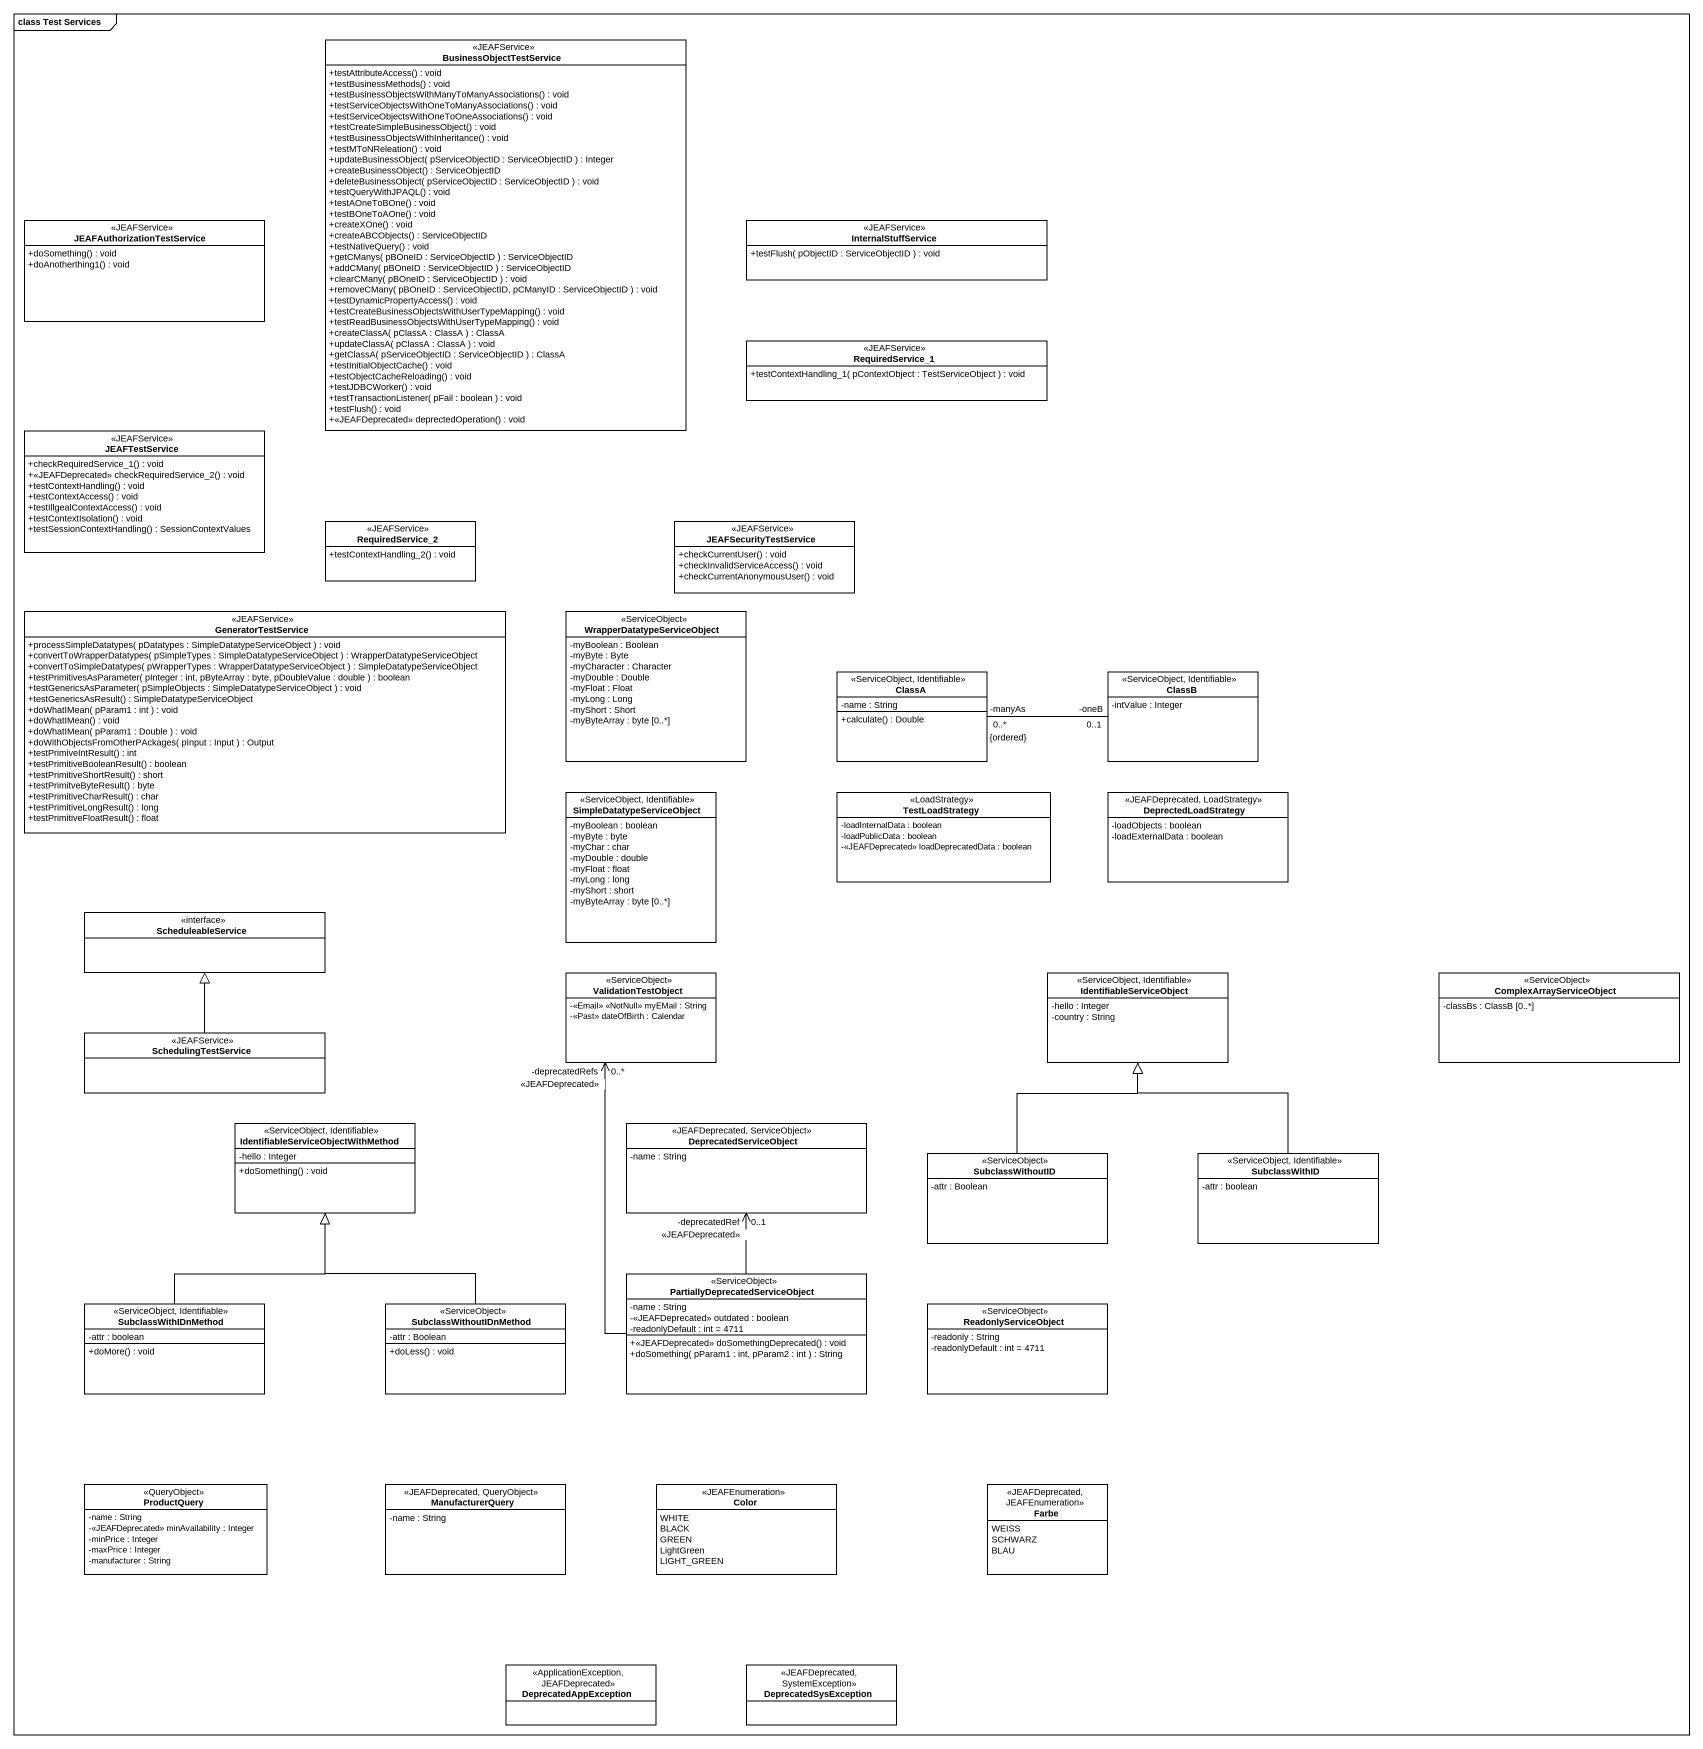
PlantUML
@startuml
mainframe class Test Services
hide circle
hide empty members
skinparam classAttributeIconSize 0
interface BusinessObjectTestService <<JEAFService>> {
  +testAttributeAccess() : void
  +testBusinessMethods() : void
  +testBusinessObjectsWithManyToManyAssociations() : void
  +testServiceObjectsWithOneToManyAssociations() : void
  +testServiceObjectsWithOneToOneAssociations() : void
  +testCreateSimpleBusinessObject() : void
  +testBusinessObjectsWithInheritance() : void
  +testMToNReleation() : void
  +updateBusinessObject( pServiceObjectID : ServiceObjectID ) : Integer
  +createBusinessObject() : ServiceObjectID
  +deleteBusinessObject( pServiceObjectID : ServiceObjectID ) : void
  +testQueryWithJPAQL() : void
  +testAOneToBOne() : void
  +testBOneToAOne() : void
  +createXOne() : void
  +createABCObjects() : ServiceObjectID
  +testNativeQuery() : void
  +getCManys( pBOneID : ServiceObjectID ) : ServiceObjectID
  +addCMany( pBOneID : ServiceObjectID ) : ServiceObjectID
  +clearCMany( pBOneID : ServiceObjectID ) : void
  +removeCMany( pBOneID : ServiceObjectID, pCManyID : ServiceObjectID ) : void
  +testDynamicPropertyAccess() : void
  +testCreateBusinessObjectsWithUserTypeMapping() : void
  +testReadBusinessObjectsWithUserTypeMapping() : void
  +createClassA( pClassA : ClassA ) : ClassA
  +updateClassA( pClassA : ClassA ) : void
  +getClassA( pServiceObjectID : ServiceObjectID ) : ClassA
  +testInitialObjectCache() : void
  +testObjectCacheReloading() : void
  +testJDBCWorker() : void
  +testTransactionListener( pFail : boolean ) : void
  +testFlush() : void
  +<<JEAFDeprecated>> deprectedOperation() : void
}
interface JEAFAuthorizationTestService <<JEAFService>> {
  +doSomething() : void
  +doAnotherthing1() : void
}
interface InternalStuffService <<JEAFService>> {
  +testFlush( pObjectID : ServiceObjectID ) : void
}
interface RequiredService_1 <<JEAFService>> {
  +testContextHandling_1( pContextObject : TestServiceObject ) : void
}
interface JEAFTestService <<JEAFService>> {
  +checkRequiredService_1() : void
  +<<JEAFDeprecated>> checkRequiredService_2() : void
  +testContextHandling() : void
  +testContextAccess() : void
  +testIllgealContextAccess() : void
  +testContextIsolation() : void
  +testSessionContextHandling() : SessionContextValues
}
interface RequiredService_2 <<JEAFService>> {
  +testContextHandling_2() : void
}
interface JEAFSecurityTestService <<JEAFService>> {
  +checkCurrentUser() : void
  +checkInvalidServiceAccess() : void
  +checkCurrentAnonymousUser() : void
}
interface GeneratorTestService <<JEAFService>> {
  +processSimpleDatatypes( pDatatypes : SimpleDatatypeServiceObject ) : void
  +convertToWrapperDatatypes( pSimpleTypes : SimpleDatatypeServiceObject ) : WrapperDatatypeServiceObject
  +convertToSimpleDatatypes( pWrapperTypes : WrapperDatatypeServiceObject ) : SimpleDatatypeServiceObject
  +testPrimitivesAsParameter( pInteger : int, pByteArray : byte, pDoubleValue : double ) : boolean
  +testGenericsAsParameter( pSimpleObjects : SimpleDatatypeServiceObject ) : void
  +testGenericsAsResult() : SimpleDatatypeServiceObject
  +doWhatIMean( pParam1 : int ) : void
  +doWhatIMean() : void
  +doWhatIMean( pParam1 : Double ) : void
  +doWithObjectsFromOtherPAckages( pInput : Input ) : Output
  +testPrimiveIntResult() : int
  +testPrimitiveBooleanResult() : boolean
  +testPrimitiveShortResult() : short
  +testPrimitveByteResult() : byte
  +testPrimitiveCharResult() : char
  +testPrimitiveLongResult() : long
  +testPrimitiveFloatResult() : float
}
class WrapperDatatypeServiceObject <<ServiceObject>> {
  -myBoolean : Boolean
  -myByte : Byte
  -myCharacter : Character
  -myDouble : Double
  -myFloat : Float
  -myLong : Long
  -myShort : Short
  -myByteArray : byte [0..*]
}
class ClassA <<ServiceObject, Identifiable>> {
  -name : String
  +calculate() : Double
}
class ClassB <<ServiceObject, Identifiable>> {
  -intValue : Integer
}
class SimpleDatatypeServiceObject <<ServiceObject, Identifiable>> {
  -myBoolean : boolean
  -myByte : byte
  -myChar : char
  -myDouble : double
  -myFloat : float
  -myLong : long
  -myShort : short
  -myByteArray : byte [0..*]
}
class TestLoadStrategy <<LoadStrategy>> {
  -loadInternalData : boolean
  -loadPublicData : boolean
  -<<JEAFDeprecated>> loadDeprecatedData : boolean
}
class DeprectedLoadStrategy <<JEAFDeprecated, LoadStrategy>> {
  -loadObjects : boolean
  -loadExternalData : boolean
}
interface ScheduleableService
class ValidationTestObject <<ServiceObject>> {
  -<<Email>> <<NotNull>> myEMail : String
  -<<Past>> dateOfBirth : Calendar
}
class IdentifiableServiceObject <<ServiceObject, Identifiable>> {
  -hello : Integer
  -country : String
}
class ComplexArrayServiceObject <<ServiceObject>> {
  -classBs : ClassB [0..*]
}
interface SchedulingTestService <<JEAFService>>
class "IdentifiableServiceObjectWithMethod" as IdentifiableServiceObjectWit <<ServiceObject, Identifiable>> {
  -hello : Integer
  +doSomething() : void
}
class DeprecatedServiceObject <<JEAFDeprecated, ServiceObject>> {
  -name : String
}
class SubclassWithoutID <<ServiceObject>> {
  -attr : Boolean
}
class SubclassWithID <<ServiceObject, Identifiable>> {
  -attr : boolean
}
class "PartiallyDeprecatedServiceObject" as PartiallyDeprecatedServiceOb <<ServiceObject>> {
  -name : String
  -<<JEAFDeprecated>> outdated : boolean
  -readonlyDefault : int = 4711
  +<<JEAFDeprecated>> doSomethingDeprecated() : void
  +doSomething( pParam1 : int, pParam2 : int ) : String
}
class SubclassWithIDnMethod <<ServiceObject, Identifiable>> {
  -attr : boolean
  +doMore() : void
}
class SubclassWithoutIDnMethod <<ServiceObject>> {
  -attr : Boolean
  +doLess() : void
}
class ReadonlyServiceObject <<ServiceObject>> {
  -readonly : String
  -readonlyDefault : int = 4711
}
class ProductQuery <<QueryObject>> {
  -name : String
  -<<JEAFDeprecated>> minAvailability : Integer
  -minPrice : Integer
  -maxPrice : Integer
  -manufacturer : String
}
class ManufacturerQuery <<JEAFDeprecated, QueryObject>> {
  -name : String
}
enum Color <<JEAFEnumeration>> {
  WHITE
  BLACK
  GREEN
  LightGreen
  LIGHT_GREEN
}
enum Farbe <<JEAFDeprecated, JEAFEnumeration>> {
  WEISS
  SCHWARZ
  BLAU
}
class DeprecatedAppException <<ApplicationException, JEAFDeprecated>>
class DeprecatedSysException <<JEAFDeprecated, SystemException>>
ClassA "-manyAs\n0..*\n{ordered}" -right- "-oneB\n0..1" ClassB
SchedulingTestService -up-|> ScheduleableService
SubclassWithoutID -up-|> IdentifiableServiceObject
SubclassWithID -up-|> IdentifiableServiceObject
PartiallyDeprecatedServiceOb -up-> "-deprecatedRefs\n0..*\n<<JEAFDeprecated>>" ValidationTestObject
PartiallyDeprecatedServiceOb -up-> "-deprecatedRef\n0..1\n<<JEAFDeprecated>>" DeprecatedServiceObject
SubclassWithIDnMethod -up-|> IdentifiableServiceObjectWit
SubclassWithoutIDnMethod -up-|> IdentifiableServiceObjectWit
@enduml
